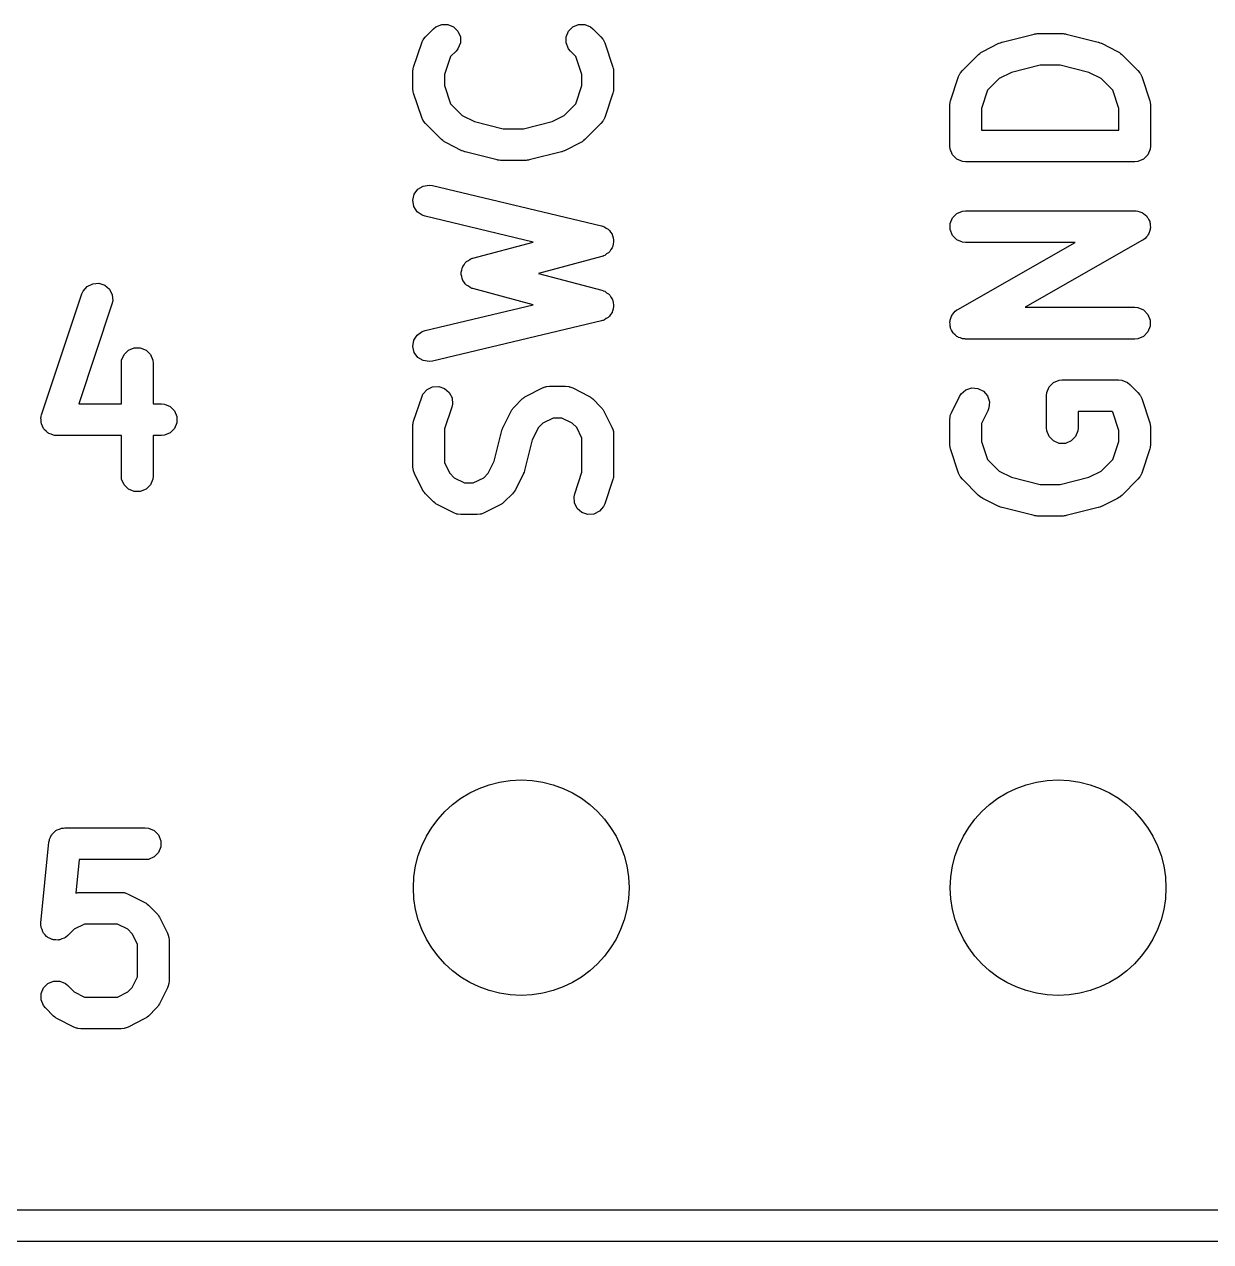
# Model space of a CAD drawing. Extents: x 100 to 226, y -132 to -42.
# Drawn here: x 204.5 to 210.11, y -101.4 to -95.64 of the extents above; entities that cross this region are included whole.
import ezdxf

# ---------------------------------------------------------------- set-up
doc = ezdxf.new("R2010")
doc.units = 0
doc.layers.add('BLACK', color=7, linetype='CONTINUOUS')

msp = doc.modelspace()

# ---------------------------------------------------------------- linework, layer by layer
at = {"layer": 'BLACK', "linetype": 'CONTINUOUS'}
for p, q in [((206.398606, -95.696908), (206.436701, -95.658812)), ((206.436701, -95.658812), (206.448066, -95.649484)), ((206.448066, -95.649484), (206.475102, -95.638285)), ((206.475102, -95.638285), (206.504365, -95.638285)), ((206.504365, -95.638285), (206.531402, -95.649483)), ((206.531402, -95.649483), (206.552095, -95.670176)), ((206.552095, -95.670176), (206.563294, -95.697212)), ((207.063795, -95.697213), (207.074994, -95.670176)), ((207.074994, -95.670176), (207.095686, -95.649484)), ((207.095686, -95.649484), (207.122723, -95.638285)), ((207.122723, -95.638285), (207.151985, -95.638285)), ((207.151985, -95.638285), (207.179022, -95.649484)), ((207.179022, -95.649484), (207.190387, -95.658811)), ((207.190387, -95.658811), (207.228483, -95.696907)), ((206.342394, -95.840508), (206.380489, -95.726223)), ((206.380489, -95.726223), (206.386483, -95.712797)), ((206.386483, -95.712797), (206.388248, -95.710761)), ((206.388248, -95.710761), (206.389279, -95.708273)), ((206.389279, -95.708273), (206.398606, -95.696908)), ((206.563294, -95.726475), (206.552096, -95.753511)), ((206.563294, -95.697212), (206.563294, -95.726475)), ((207.063795, -95.726475), (207.063795, -95.697213)), ((207.074994, -95.753512), (207.063795, -95.726475)), ((207.228483, -95.696907), (207.237811, -95.708272)), ((207.237811, -95.708272), (207.238842, -95.710762)), ((207.238842, -95.710762), (207.240607, -95.712797)), ((207.240607, -95.712797), (207.246601, -95.726223)), ((207.246601, -95.726223), (207.284696, -95.840508)), ((209.034289, -95.766191), (209.11048, -95.728096)), ((209.11048, -95.728096), (209.111549, -95.727686)), ((209.111549, -95.727686), (209.111985, -95.727364)), ((209.111985, -95.727364), (209.118136, -95.725165)), ((209.118136, -95.725165), (209.124212, -95.722841)), ((209.124212, -95.722841), (209.12475, -95.722802)), ((209.12475, -95.722802), (209.12583, -95.722417)), ((209.12583, -95.722417), (209.278212, -95.684321)), ((209.278212, -95.684321), (209.280748, -95.683945)), ((209.280748, -95.683945), (209.28177, -95.683523)), ((209.28177, -95.683523), (209.287282, -95.68298)), ((209.287282, -95.68298), (209.292756, -95.682171)), ((209.292756, -95.682171), (209.293848, -95.682333)), ((209.293848, -95.682333), (209.296402, -95.682082)), ((209.296402, -95.682082), (209.410688, -95.682082)), ((209.410688, -95.682082), (209.413241, -95.682333)), ((209.413241, -95.682333), (209.414334, -95.682171)), ((209.414334, -95.682171), (209.419808, -95.68298)), ((209.419808, -95.68298), (209.42532, -95.683523)), ((209.42532, -95.683523), (209.42634, -95.683945)), ((209.42634, -95.683945), (209.428879, -95.684321)), ((209.428879, -95.684321), (209.58126, -95.722417)), ((209.58126, -95.722417), (209.582339, -95.722802)), ((209.582339, -95.722802), (209.582878, -95.722841)), ((209.582878, -95.722841), (209.588953, -95.725165)), ((209.588953, -95.725165), (209.595105, -95.727364)), ((209.595105, -95.727364), (209.59554, -95.727686)), ((209.59554, -95.727686), (209.59661, -95.728096)), ((209.59661, -95.728096), (209.6728, -95.766191)), ((206.517192, -95.790453), (206.488545, -95.876395)), ((206.542769, -95.764876), (206.517192, -95.790453)), ((206.552096, -95.753511), (206.542769, -95.764876)), ((207.084321, -95.764877), (207.074994, -95.753512)), ((207.109898, -95.790454), (207.084321, -95.764877)), ((207.138545, -95.876395), (207.109898, -95.790454)), ((208.938607, -95.85643), (209.014797, -95.78024)), ((209.014797, -95.78024), (209.020547, -95.775519)), ((209.020547, -95.775519), (209.021846, -95.774023)), ((209.021846, -95.774023), (209.0241, -95.772603)), ((209.0241, -95.772603), (209.026162, -95.770912)), ((209.026162, -95.770912), (209.027994, -95.770153)), ((209.027994, -95.770153), (209.034289, -95.766191)), ((209.6728, -95.766191), (209.679096, -95.770154)), ((209.679096, -95.770154), (209.680926, -95.770912)), ((209.680926, -95.770912), (209.682984, -95.772601)), ((209.682984, -95.772601), (209.685243, -95.774023)), ((209.685243, -95.774023), (209.686542, -95.775521)), ((209.686542, -95.775521), (209.692292, -95.78024)), ((209.692292, -95.78024), (209.768483, -95.85643)), ((206.339134, -95.854845), (206.339724, -95.852247)), ((206.339724, -95.852247), (206.339986, -95.849593)), ((206.339986, -95.849593), (206.340744, -95.847761)), ((206.340744, -95.847761), (206.342394, -95.840508)), ((207.284696, -95.840508), (207.286345, -95.847761)), ((207.286345, -95.847761), (207.287104, -95.849593)), ((207.287104, -95.849593), (207.287365, -95.852247)), ((207.287365, -95.852247), (207.287956, -95.854845)), ((209.305637, -95.832082), (209.170195, -95.865942)), ((209.401453, -95.832082), (209.305637, -95.832082)), ((209.536892, -95.865942), (209.401453, -95.832082)), ((206.338545, -95.864225), (206.339274, -95.856819)), ((206.338545, -95.940416), (206.338545, -95.864225)), ((206.339274, -95.856819), (206.339134, -95.854845)), ((206.488545, -95.876395), (206.488545, -95.928246)), ((207.138545, -95.928246), (207.138545, -95.876395)), ((207.287956, -95.854845), (207.287815, -95.856819)), ((207.287815, -95.856819), (207.288545, -95.864225)), ((207.288545, -95.864225), (207.288545, -95.940416)), ((208.882394, -96.000032), (208.920489, -95.885746)), ((208.920489, -95.885746), (208.926483, -95.872321)), ((208.926483, -95.872321), (208.928248, -95.870285)), ((208.928248, -95.870285), (208.92928, -95.867795)), ((208.92928, -95.867795), (208.938607, -95.85643)), ((209.112256, -95.894912), (209.057192, -95.949976)), ((209.170195, -95.865942), (209.112256, -95.894912)), ((209.594832, -95.894912), (209.536892, -95.865942)), ((209.649898, -95.949977), (209.594832, -95.894912)), ((209.768483, -95.85643), (209.77781, -95.867795)), ((209.77781, -95.867795), (209.778841, -95.870285)), ((209.778841, -95.870285), (209.780607, -95.872321)), ((209.780607, -95.872321), (209.786601, -95.885746)), ((209.786601, -95.885746), (209.824696, -96.000032)), ((206.339274, -95.947821), (206.338545, -95.940416)), ((206.339134, -95.949796), (206.339274, -95.947821)), ((206.339724, -95.952393), (206.339134, -95.949796)), ((206.339986, -95.955048), (206.339724, -95.952393)), ((206.340744, -95.956879), (206.339986, -95.955048)), ((206.342394, -95.964133), (206.340744, -95.956879)), ((206.380489, -96.078419), (206.342394, -95.964133)), ((206.488545, -95.928246), (206.517192, -96.014188)), ((207.109898, -96.014187), (207.138545, -95.928246)), ((207.284696, -95.964133), (207.246601, -96.078419)), ((207.286345, -95.956879), (207.284696, -95.964133)), ((207.287104, -95.955048), (207.286345, -95.956879)), ((207.287365, -95.952393), (207.287104, -95.955048)), ((207.287956, -95.949796), (207.287365, -95.952393)), ((207.288545, -95.940416), (207.287815, -95.947821)), ((207.287815, -95.947821), (207.287956, -95.949796)), ((209.057192, -95.949976), (209.028545, -96.035918)), ((209.678545, -96.035918), (209.649898, -95.949977)), ((206.517192, -96.014188), (206.572256, -96.069252)), ((207.054832, -96.069252), (207.109898, -96.014187)), ((208.878545, -96.023749), (208.879274, -96.016343)), ((208.878545, -96.214225), (208.878545, -96.023749)), ((208.879134, -96.014369), (208.879724, -96.011771)), ((208.879274, -96.016343), (208.879134, -96.014369)), ((208.879724, -96.011771), (208.879986, -96.009117)), ((208.879986, -96.009117), (208.880744, -96.007285)), ((208.880744, -96.007285), (208.882394, -96.000032)), ((209.824696, -96.000032), (209.826345, -96.007285)), ((209.826345, -96.007285), (209.827104, -96.009117)), ((209.827104, -96.009117), (209.827365, -96.011771)), ((209.827365, -96.011771), (209.827956, -96.014369)), ((209.827956, -96.014369), (209.827815, -96.016343)), ((209.827815, -96.016343), (209.828545, -96.023749)), ((209.828545, -96.023749), (209.828545, -96.214225)), ((206.386483, -96.091844), (206.380489, -96.078419)), ((206.572256, -96.069252), (206.630195, -96.098222)), ((206.996892, -96.098222), (207.054832, -96.069252)), ((207.246601, -96.078419), (207.240607, -96.091844)), ((209.028545, -96.035918), (209.028545, -96.139225)), ((209.678545, -96.139225), (209.678545, -96.035918)), ((206.388248, -96.093879), (206.386483, -96.091844)), ((206.38928, -96.09637), (206.388248, -96.093879)), ((206.398607, -96.107735), (206.38928, -96.09637)), ((206.474797, -96.183925), (206.398607, -96.107735)), ((206.630195, -96.098222), (206.765637, -96.132083)), ((206.765637, -96.132083), (206.861453, -96.132083)), ((206.861453, -96.132083), (206.996892, -96.098222)), ((207.228483, -96.107735), (207.152292, -96.183925)), ((207.23781, -96.09637), (207.228483, -96.107735)), ((207.238841, -96.093879), (207.23781, -96.09637)), ((207.240607, -96.091844), (207.238841, -96.093879)), ((209.028545, -96.139225), (209.678545, -96.139225)), ((206.480547, -96.188645), (206.474797, -96.183925)), ((206.481846, -96.190142), (206.480547, -96.188645)), ((206.4841, -96.191561), (206.481846, -96.190142)), ((206.486162, -96.193253), (206.4841, -96.191561)), ((206.487994, -96.194011), (206.486162, -96.193253)), ((206.494289, -96.197974), (206.487994, -96.194011)), ((206.57048, -96.236069), (206.494289, -96.197974)), ((207.1328, -96.197974), (207.05661, -96.236069)), ((207.139096, -96.19401), (207.1328, -96.197974)), ((207.140926, -96.193253), (207.139096, -96.19401)), ((207.142984, -96.191563), (207.140926, -96.193253)), ((207.145243, -96.190142), (207.142984, -96.191563)), ((207.146542, -96.188643), (207.145243, -96.190142)), ((207.152292, -96.183925), (207.146542, -96.188643)), ((206.571549, -96.236478), (206.57048, -96.236069)), ((206.571985, -96.236801), (206.571549, -96.236478)), ((206.578136, -96.238999), (206.571985, -96.236801)), ((206.584212, -96.241324), (206.578136, -96.238999)), ((206.58475, -96.241362), (206.584212, -96.241324)), ((206.58583, -96.241748), (206.58475, -96.241362)), ((206.738212, -96.279844), (206.58583, -96.241748)), ((207.04126, -96.241748), (206.888879, -96.279844)), ((207.042339, -96.241362), (207.04126, -96.241748)), ((207.042878, -96.241324), (207.042339, -96.241362)), ((207.048953, -96.238999), (207.042878, -96.241324)), ((207.055105, -96.236801), (207.048953, -96.238999)), ((207.05554, -96.236478), (207.055105, -96.236801)), ((207.05661, -96.236069), (207.05554, -96.236478)), ((208.879986, -96.228857), (208.878545, -96.214225)), ((208.891185, -96.255893), (208.879986, -96.228857)), ((208.911877, -96.276585), (208.891185, -96.255893)), ((209.815905, -96.255893), (209.795213, -96.276585)), ((209.827104, -96.228857), (209.815905, -96.255893)), ((209.828545, -96.214225), (209.827104, -96.228857)), ((206.740748, -96.280219), (206.738212, -96.279844)), ((206.74177, -96.280642), (206.740748, -96.280219)), ((206.747282, -96.281184), (206.74177, -96.280642)), ((206.752756, -96.281994), (206.747282, -96.281184)), ((206.753848, -96.281831), (206.752756, -96.281994)), ((206.756402, -96.282083), (206.753848, -96.281831)), ((206.870688, -96.282083), (206.756402, -96.282083)), ((206.873241, -96.281831), (206.870688, -96.282083)), ((206.874334, -96.281994), (206.873241, -96.281831)), ((206.879808, -96.281184), (206.874334, -96.281994)), ((206.88532, -96.280642), (206.879808, -96.281184)), ((206.88634, -96.280219), (206.88532, -96.280642)), ((206.888879, -96.279844), (206.88634, -96.280219)), ((208.938913, -96.287784), (208.911877, -96.276585)), ((208.953545, -96.289225), (208.938913, -96.287784)), ((209.753545, -96.289225), (208.953545, -96.289225)), ((209.768177, -96.287784), (209.753545, -96.289225)), ((209.795213, -96.276585), (209.768177, -96.287784)), ((206.345375, -96.442478), (206.362532, -96.418771)), ((206.362532, -96.418771), (206.387454, -96.403435)), ((206.387454, -96.403435), (206.416349, -96.398802)), ((206.416349, -96.398802), (206.430917, -96.40079)), ((206.430917, -96.40079), (207.230916, -96.591266)), ((206.338597, -96.470946), (206.345375, -96.442478)), ((206.34323, -96.499841), (206.338597, -96.470946)), ((206.358566, -96.524763), (206.34323, -96.499841)), ((206.382273, -96.54192), (206.358566, -96.524763)), ((206.396173, -96.54671), (206.382273, -96.54192)), ((208.891185, -96.553509), (208.911877, -96.532817)), ((208.911877, -96.532817), (208.938913, -96.521618)), ((208.938913, -96.521618), (208.953545, -96.520177)), ((208.953545, -96.520177), (209.753545, -96.520177)), ((209.753545, -96.520177), (209.757308, -96.520547)), ((209.757308, -96.520547), (209.758784, -96.52036)), ((209.758784, -96.52036), (209.760694, -96.520881)), ((209.760694, -96.520881), (209.768177, -96.521618)), ((209.768177, -96.521618), (209.777392, -96.525435)), ((209.777392, -96.525435), (209.787016, -96.52806)), ((209.787016, -96.52806), (209.790796, -96.530987)), ((209.790796, -96.530987), (209.795213, -96.532817)), ((209.795213, -96.532817), (209.802263, -96.539867)), ((209.802263, -96.539867), (209.810153, -96.545977)), ((206.907029, -96.668342), (206.396173, -96.54671)), ((207.230916, -96.591266), (207.235934, -96.592995)), ((207.235934, -96.592995), (207.237739, -96.593235)), ((207.237739, -96.593235), (207.239369, -96.594178)), ((207.239369, -96.594178), (207.244817, -96.596056)), ((207.244817, -96.596056), (207.253637, -96.602439)), ((207.253637, -96.602439), (207.263064, -96.607897)), ((208.879986, -96.580545), (208.891185, -96.553509)), ((208.879986, -96.609809), (208.879986, -96.580545)), ((209.810153, -96.545977), (209.812526, -96.55013)), ((209.812526, -96.55013), (209.815905, -96.553509)), ((209.815905, -96.553509), (209.819721, -96.562721)), ((209.819721, -96.562721), (209.824672, -96.571386)), ((209.824672, -96.571386), (209.825274, -96.576129)), ((209.825274, -96.576129), (209.827104, -96.580545)), ((209.827104, -96.580545), (209.827104, -96.590519)), ((209.827104, -96.590519), (209.828362, -96.600416)), ((209.828362, -96.600416), (209.827104, -96.605028)), ((207.263064, -96.607897), (207.265405, -96.610956)), ((207.265405, -96.610956), (207.268524, -96.613213)), ((207.268524, -96.613213), (207.274227, -96.622482)), ((207.274227, -96.622482), (207.280851, -96.631135)), ((207.280851, -96.631135), (207.281844, -96.634858)), ((207.281844, -96.634858), (207.28386, -96.638135)), ((207.28386, -96.638135), (207.285582, -96.648878)), ((207.285582, -96.648878), (207.288391, -96.65941)), ((207.288391, -96.65941), (207.287883, -96.663228)), ((208.891185, -96.636845), (208.879986, -96.609809)), ((208.911877, -96.657537), (208.891185, -96.636845)), ((208.938913, -96.668736), (208.911877, -96.657537)), ((209.790755, -96.660295), (209.235961, -96.97732)), ((209.793838, -96.658106), (209.790755, -96.660295)), ((209.795213, -96.657537), (209.793838, -96.658106)), ((209.796612, -96.656137), (209.795213, -96.657537)), ((209.802745, -96.651785), (209.796612, -96.656137)), ((209.808853, -96.643896), (209.802745, -96.651785)), ((209.815905, -96.636845), (209.808853, -96.643896)), ((209.817735, -96.632426), (209.815905, -96.636845)), ((209.820662, -96.628647), (209.817735, -96.632426)), ((209.823286, -96.619025), (209.820662, -96.628647)), ((209.827104, -96.609809), (209.823286, -96.619025)), ((209.827104, -96.605028), (209.827104, -96.609809)), ((206.622791, -96.744139), (206.907029, -96.668342)), ((207.266816, -96.716084), (207.264558, -96.719205)), ((207.269874, -96.713744), (207.266816, -96.716084)), ((207.275331, -96.704318), (207.269874, -96.713744)), ((207.281714, -96.695498), (207.275331, -96.704318)), ((207.282605, -96.691752), (207.281714, -96.695498)), ((207.284536, -96.688419), (207.282605, -96.691752)), ((207.28597, -96.677621), (207.284536, -96.688419)), ((207.288493, -96.66703), (207.28597, -96.677621)), ((207.287883, -96.663228), (207.288493, -96.66703)), ((208.916335, -96.987202), (209.471129, -96.670177)), ((208.953545, -96.670177), (208.938913, -96.668736)), ((209.471129, -96.670177), (208.953545, -96.670177)), ((206.574811, -96.783516), (206.580826, -96.775656)), ((206.580826, -96.775656), (206.585787, -96.767089)), ((206.585787, -96.767089), (206.589644, -96.764135)), ((206.589644, -96.764135), (206.592598, -96.760278)), ((206.592598, -96.760278), (206.601165, -96.755317)), ((206.601165, -96.755317), (206.609025, -96.749302)), ((206.609025, -96.749302), (206.616212, -96.746606)), ((206.616212, -96.746606), (206.617923, -96.745616)), ((206.617923, -96.745616), (206.619363, -96.745424)), ((206.619363, -96.745424), (206.622791, -96.744139)), ((207.23287, -96.736694), (206.933196, -96.816607)), ((207.237845, -96.734828), (207.23287, -96.736694)), ((207.239636, -96.734541), (207.237845, -96.734828)), ((207.241235, -96.733556), (207.239636, -96.734541)), ((207.246637, -96.731531), (207.241235, -96.733556)), ((207.255285, -96.72491), (207.246637, -96.731531)), ((207.264558, -96.719205), (207.255285, -96.72491)), ((206.567271, -96.811792), (206.56982, -96.802229)), ((206.56791, -96.816607), (206.567271, -96.811792)), ((206.567271, -96.821422), (206.56791, -96.816607)), ((206.56982, -96.830984), (206.567271, -96.821422)), ((206.56982, -96.802229), (206.571125, -96.792414)), ((206.571125, -96.8408), (206.56982, -96.830984)), ((206.571125, -96.792414), (206.573559, -96.788208)), ((206.573559, -96.788208), (206.574811, -96.783516)), ((206.933196, -96.816607), (207.23287, -96.89652)), ((204.77895, -96.900808), (204.798124, -96.878701)), ((204.798124, -96.878701), (204.824297, -96.865614)), ((204.824297, -96.865614), (204.853487, -96.863539)), ((204.853487, -96.863539), (204.88125, -96.872793)), ((204.88125, -96.872793), (204.903357, -96.891967)), ((206.573559, -96.845005), (206.571125, -96.8408)), ((206.574811, -96.849698), (206.573559, -96.845005)), ((206.580826, -96.857557), (206.574811, -96.849698)), ((206.585787, -96.866125), (206.580826, -96.857557)), ((206.589644, -96.869078), (206.585787, -96.866125)), ((206.592598, -96.872936), (206.589644, -96.869078)), ((206.601165, -96.877896), (206.592598, -96.872936)), ((206.609025, -96.883912), (206.601165, -96.877896)), ((206.616212, -96.886607), (206.609025, -96.883912)), ((206.617923, -96.887598), (206.616212, -96.886607)), ((206.619363, -96.887789), (206.617923, -96.887598)), ((206.622791, -96.889075), (206.619363, -96.887789)), ((206.907029, -96.964871), (206.622791, -96.889075)), ((204.582479, -97.485661), (204.772956, -96.914233)), ((204.772956, -96.914233), (204.77895, -96.900808)), ((204.903357, -96.891967), (204.916443, -96.918141)), ((204.918518, -96.947331), (204.915258, -96.961667)), ((204.916443, -96.918141), (204.918518, -96.947331)), ((207.23287, -96.89652), (207.237845, -96.898385)), ((207.237845, -96.898385), (207.239636, -96.898673)), ((207.239636, -96.898673), (207.241235, -96.899657)), ((207.241235, -96.899657), (207.246637, -96.901683)), ((207.246637, -96.901683), (207.255285, -96.908303)), ((207.255285, -96.908303), (207.264558, -96.914009)), ((207.264558, -96.914009), (207.266816, -96.917129)), ((207.266816, -96.917129), (207.269874, -96.91947)), ((207.269874, -96.91947), (207.275331, -96.928895)), ((207.275331, -96.928895), (207.281714, -96.937716)), ((207.281714, -96.937716), (207.282605, -96.941461)), ((207.282605, -96.941461), (207.284536, -96.944795)), ((207.284536, -96.944795), (207.28597, -96.955592)), ((204.915258, -96.961667), (204.757687, -97.434378)), ((206.396173, -97.086504), (206.907029, -96.964871)), ((207.280851, -97.002079), (207.274227, -97.010731)), ((207.281844, -96.998355), (207.280851, -97.002079)), ((207.28386, -96.995079), (207.281844, -96.998355)), ((207.285582, -96.984335), (207.28386, -96.995079)), ((207.288391, -96.973804), (207.285582, -96.984335)), ((207.28597, -96.955592), (207.288493, -96.966184)), ((207.288493, -96.966184), (207.287883, -96.969985)), ((207.287883, -96.969985), (207.288391, -96.973804)), ((208.891185, -97.010652), (208.898235, -97.003601)), ((208.898235, -97.003601), (208.904345, -96.995712)), ((208.904345, -96.995712), (208.910477, -96.991359)), ((208.910477, -96.991359), (208.911877, -96.98996)), ((208.911877, -96.98996), (208.913251, -96.98939)), ((208.913251, -96.98939), (208.916335, -96.987202)), ((209.235961, -96.97732), (209.753545, -96.97732)), ((209.753545, -96.97732), (209.768177, -96.978761)), ((209.768177, -96.978761), (209.795213, -96.98996)), ((209.795213, -96.98996), (209.815905, -97.010652)), ((207.230916, -97.041948), (206.430917, -97.232424)), ((207.235934, -97.040218), (207.230916, -97.041948)), ((207.237739, -97.039979), (207.235934, -97.040218)), ((207.239369, -97.039035), (207.237739, -97.039979)), ((207.244817, -97.037158), (207.239369, -97.039035)), ((207.253637, -97.030774), (207.244817, -97.037158)), ((207.263064, -97.025317), (207.253637, -97.030774)), ((207.265405, -97.022257), (207.263064, -97.025317)), ((207.268524, -97.020001), (207.265405, -97.022257)), ((207.274227, -97.010731), (207.268524, -97.020001)), ((208.878728, -97.047081), (208.879986, -97.042468)), ((208.879986, -97.056977), (208.878728, -97.047081)), ((208.879986, -97.037688), (208.883803, -97.028472)), ((208.879986, -97.042468), (208.879986, -97.037688)), ((208.879986, -97.066952), (208.879986, -97.056977)), ((208.883803, -97.028472), (208.886428, -97.018849)), ((208.886428, -97.018849), (208.889355, -97.015068)), ((208.889355, -97.015068), (208.891185, -97.010652)), ((209.815905, -97.010652), (209.827104, -97.037688)), ((209.827104, -97.037688), (209.827104, -97.066952)), ((206.34323, -97.133373), (206.358566, -97.108451)), ((206.358566, -97.108451), (206.382273, -97.091294)), ((206.382273, -97.091294), (206.396173, -97.086504)), ((208.881815, -97.071367), (208.879986, -97.066952)), ((208.882418, -97.076111), (208.881815, -97.071367)), ((208.887368, -97.084775), (208.882418, -97.076111)), ((208.891185, -97.093988), (208.887368, -97.084775)), ((208.894563, -97.097366), (208.891185, -97.093988)), ((208.896937, -97.10152), (208.894563, -97.097366)), ((208.904826, -97.107629), (208.896937, -97.10152)), ((208.911877, -97.11468), (208.904826, -97.107629)), ((208.916293, -97.116509), (208.911877, -97.11468)), ((208.920074, -97.119437), (208.916293, -97.116509)), ((208.929697, -97.122061), (208.920074, -97.119437)), ((209.795213, -97.11468), (209.768177, -97.125879)), ((209.815905, -97.093988), (209.795213, -97.11468)), ((209.827104, -97.066952), (209.815905, -97.093988)), ((204.992915, -97.180351), (205.019951, -97.169152)), ((205.019951, -97.169152), (205.049215, -97.169152)), ((205.049215, -97.169152), (205.076251, -97.180351)), ((206.338597, -97.162268), (206.34323, -97.133373)), ((206.345375, -97.190736), (206.338597, -97.162268)), ((208.938913, -97.125879), (208.929697, -97.122061)), ((208.946395, -97.126615), (208.938913, -97.125879)), ((208.948306, -97.127137), (208.946395, -97.126615)), ((208.949781, -97.126949), (208.948306, -97.127137)), ((208.953545, -97.12732), (208.949781, -97.126949)), ((209.753545, -97.12732), (208.953545, -97.12732)), ((209.768177, -97.125879), (209.753545, -97.12732)), ((204.959583, -97.242711), (204.961024, -97.228079)), ((204.961024, -97.228079), (204.972223, -97.201043)), ((204.972223, -97.201043), (204.992915, -97.180351)), ((205.076251, -97.180351), (205.096943, -97.201043)), ((205.096943, -97.201043), (205.108142, -97.228079)), ((205.108142, -97.228079), (205.109583, -97.242711)), ((206.362532, -97.214443), (206.345375, -97.190736)), ((206.387454, -97.229779), (206.362532, -97.214443)), ((206.416349, -97.234412), (206.387454, -97.229779)), ((206.430917, -97.232424), (206.416349, -97.234412)), ((204.959583, -97.434378), (204.959583, -97.242711)), ((205.109583, -97.242711), (205.109583, -97.434378)), ((206.43183, -97.353795), (206.46102, -97.35172)), ((206.46102, -97.35172), (206.488783, -97.360974)), ((206.970341, -97.352572), (206.984973, -97.351131)), ((206.984973, -97.351131), (207.061164, -97.351131)), ((207.061164, -97.351131), (207.075796, -97.352572)), ((209.348328, -97.353509), (209.36902, -97.332817)), ((209.36902, -97.332817), (209.396056, -97.321618)), ((209.396056, -97.321618), (209.410688, -97.320177)), ((209.410688, -97.320177), (209.677354, -97.320177)), ((209.677354, -97.320177), (209.691986, -97.321618)), ((209.691986, -97.321618), (209.719022, -97.332817)), ((209.719022, -97.332817), (209.730387, -97.342144)), ((209.730387, -97.342144), (209.768483, -97.38024)), ((206.342394, -97.516699), (206.380489, -97.402414)), ((206.380489, -97.402414), (206.386483, -97.388988)), ((206.386483, -97.388988), (206.405657, -97.366881)), ((206.405657, -97.366881), (206.43183, -97.353795)), ((206.488783, -97.360974), (206.51089, -97.380148)), ((206.51089, -97.380148), (206.523976, -97.406321)), ((206.523976, -97.406321), (206.526051, -97.435511)), ((206.85575, -97.411193), (206.861499, -97.406474)), ((206.861499, -97.406474), (206.862799, -97.404976)), ((206.862799, -97.404976), (206.865058, -97.403554)), ((206.865058, -97.403554), (206.867115, -97.401866)), ((206.867115, -97.401866), (206.868942, -97.401108)), ((206.868942, -97.401108), (206.875242, -97.397144)), ((206.875242, -97.397144), (206.951432, -97.359049)), ((206.951432, -97.359049), (206.965164, -97.353794)), ((206.965164, -97.353794), (206.967851, -97.353603)), ((206.967851, -97.353603), (206.970341, -97.352572)), ((207.075796, -97.352572), (207.078285, -97.353603)), ((207.078285, -97.353603), (207.080973, -97.353794)), ((207.080973, -97.353794), (207.094705, -97.359049)), ((207.094705, -97.359049), (207.170895, -97.397144)), ((207.170895, -97.397144), (207.177191, -97.401107)), ((207.177191, -97.401107), (207.179021, -97.401865)), ((207.179021, -97.401865), (207.181079, -97.403554)), ((207.181079, -97.403554), (207.183338, -97.404976)), ((207.183338, -97.404976), (207.184637, -97.406474)), ((207.184637, -97.406474), (207.190386, -97.411192)), ((208.886463, -97.475922), (208.924558, -97.399732)), ((208.924558, -97.399732), (208.93239, -97.387289)), ((208.93239, -97.387289), (208.954498, -97.368116)), ((208.954498, -97.368116), (208.982259, -97.358862)), ((208.982259, -97.358862), (209.011449, -97.360936)), ((209.011449, -97.360936), (209.037624, -97.374023)), ((209.037624, -97.374023), (209.056797, -97.396131)), ((209.056797, -97.396131), (209.066051, -97.423892)), ((209.335688, -97.395177), (209.337129, -97.380545)), ((209.335688, -97.547558), (209.335688, -97.395177)), ((209.337129, -97.380545), (209.348328, -97.353509)), ((209.768483, -97.38024), (209.777811, -97.391605)), ((209.777811, -97.391605), (209.778842, -97.394095)), ((209.778842, -97.394095), (209.780607, -97.39613)), ((209.780607, -97.39613), (209.786601, -97.409556)), ((204.757687, -97.434378), (204.959583, -97.434378)), ((205.109583, -97.434378), (205.148869, -97.434378)), ((205.148869, -97.434378), (205.163501, -97.435819)), ((205.163501, -97.435819), (205.190537, -97.447018)), ((205.190537, -97.447018), (205.211229, -97.46771)), ((206.522791, -97.449848), (206.488545, -97.552586)), ((206.526051, -97.435511), (206.522791, -97.449848)), ((206.803606, -97.46878), (206.807569, -97.462483)), ((206.807569, -97.462483), (206.808328, -97.460653)), ((206.808328, -97.460653), (206.810019, -97.458591)), ((206.810019, -97.458591), (206.811439, -97.456337)), ((206.811439, -97.456337), (206.812934, -97.45504)), ((206.812934, -97.45504), (206.817655, -97.449288)), ((206.817655, -97.449288), (206.85575, -97.411193)), ((207.190386, -97.411192), (207.228482, -97.449287)), ((207.228482, -97.449287), (207.233202, -97.455038)), ((207.233202, -97.455038), (207.2347, -97.456337)), ((207.2347, -97.456337), (207.236119, -97.458592)), ((207.236119, -97.458592), (207.23781, -97.460652)), ((207.23781, -97.460652), (207.238568, -97.462482)), ((207.238568, -97.462482), (207.242532, -97.46878)), ((209.058722, -97.466814), (209.028545, -97.527168)), ((209.063977, -97.453082), (209.058722, -97.466814)), ((209.066051, -97.423892), (209.063977, -97.453082)), ((209.786601, -97.409556), (209.824696, -97.523841)), ((204.579219, -97.499998), (204.580071, -97.496251)), ((204.580071, -97.511989), (204.579219, -97.499998)), ((204.580071, -97.494746), (204.580829, -97.492914)), ((204.580071, -97.496251), (204.580071, -97.494746)), ((204.580071, -97.52401), (204.580071, -97.511989)), ((204.581101, -97.526498), (204.580071, -97.52401)), ((204.580829, -97.492914), (204.582479, -97.485661)), ((205.211229, -97.46771), (205.222428, -97.494746)), ((205.222428, -97.52401), (205.211229, -97.551046)), ((205.222428, -97.494746), (205.222428, -97.52401)), ((206.339986, -97.525784), (206.340744, -97.523952)), ((206.340744, -97.523952), (206.342394, -97.516699)), ((206.76551, -97.544971), (206.803606, -97.46878)), ((207.002678, -97.501131), (206.95321, -97.525865)), ((207.043459, -97.501131), (207.002678, -97.501131)), ((207.092927, -97.525865), (207.043459, -97.501131)), ((207.242532, -97.46878), (207.280627, -97.544971)), ((208.878545, -97.509463), (208.879986, -97.494831)), ((208.878545, -97.623749), (208.878545, -97.509463)), ((208.879986, -97.494831), (208.881017, -97.492341)), ((208.881017, -97.492341), (208.881208, -97.489654)), ((208.881208, -97.489654), (208.886463, -97.475922)), ((209.646288, -97.470177), (209.485688, -97.470177)), ((209.485688, -97.470177), (209.485688, -97.547558)), ((209.649898, -97.473787), (209.646288, -97.470177)), ((209.678545, -97.559728), (209.649898, -97.473787)), ((209.824696, -97.523841), (209.826345, -97.531094)), ((204.581293, -97.529188), (204.581101, -97.526498)), ((204.586671, -97.539944), (204.581293, -97.529188)), ((204.59127, -97.551046), (204.586671, -97.539944)), ((204.593174, -97.55295), (204.59127, -97.551046)), ((204.59438, -97.555361), (204.593174, -97.55295)), ((204.603462, -97.563238), (204.59438, -97.555361)), ((204.611962, -97.571738), (204.603462, -97.563238)), ((204.61445, -97.572768), (204.611962, -97.571738)), ((204.616487, -97.574535), (204.61445, -97.572768)), ((204.62789, -97.578336), (204.616487, -97.574535)), ((204.638998, -97.582937), (204.62789, -97.578336)), ((205.190537, -97.571738), (205.163501, -97.582937)), ((205.211229, -97.551046), (205.190537, -97.571738)), ((206.338545, -97.540416), (206.339274, -97.53301)), ((206.338545, -97.730893), (206.338545, -97.540416)), ((206.339134, -97.531036), (206.339724, -97.528438)), ((206.339274, -97.53301), (206.339134, -97.531036)), ((206.339724, -97.528438), (206.339986, -97.525784)), ((206.488545, -97.552586), (206.488545, -97.713188)), ((206.723732, -97.704717), (206.759831, -97.560322)), ((206.759831, -97.560322), (206.760216, -97.559242)), ((206.760216, -97.559242), (206.760255, -97.558702)), ((206.760255, -97.558702), (206.762585, -97.552612)), ((206.762585, -97.552612), (206.764778, -97.546476)), ((206.764778, -97.546476), (206.7651, -97.54604)), ((206.7651, -97.54604), (206.76551, -97.544971)), ((206.932327, -97.546747), (206.903356, -97.604688)), ((206.95321, -97.525865), (206.932327, -97.546747)), ((207.113811, -97.546748), (207.092927, -97.525865)), ((207.138545, -97.596216), (207.113811, -97.546748)), ((207.280627, -97.544971), (207.285882, -97.558703)), ((207.285882, -97.558703), (207.286072, -97.56139)), ((207.286072, -97.56139), (207.287104, -97.56388)), ((207.287104, -97.56388), (207.288545, -97.578512)), ((207.288545, -97.578512), (207.288545, -97.768988)), ((209.028545, -97.527168), (209.028545, -97.611579)), ((209.337129, -97.56219), (209.335688, -97.547558)), ((209.348328, -97.589226), (209.337129, -97.56219)), ((209.484247, -97.56219), (209.473048, -97.589226)), ((209.485688, -97.547558), (209.484247, -97.56219)), ((209.678545, -97.611579), (209.678545, -97.559728)), ((209.826345, -97.531094), (209.827104, -97.532926)), ((209.827104, -97.532926), (209.827365, -97.53558)), ((209.827365, -97.53558), (209.827956, -97.538178)), ((209.827956, -97.538178), (209.827815, -97.540152)), ((209.827815, -97.540152), (209.828545, -97.547558)), ((209.828545, -97.547558), (209.828545, -97.623749)), ((204.642824, -97.583313), (204.638998, -97.582937)), ((204.64425, -97.583789), (204.642824, -97.583313)), ((204.646224, -97.583648), (204.64425, -97.583789)), ((204.65363, -97.584378), (204.646224, -97.583648)), ((204.959583, -97.584378), (204.65363, -97.584378)), ((204.959583, -97.776045), (204.959583, -97.584378)), ((205.148869, -97.584378), (205.109583, -97.584378)), ((205.109583, -97.584378), (205.109583, -97.776045)), ((205.163501, -97.582937), (205.148869, -97.584378)), ((206.903356, -97.604688), (206.867258, -97.749083)), ((207.138545, -97.756818), (207.138545, -97.596216)), ((208.879274, -97.631154), (208.878545, -97.623749)), ((208.879134, -97.633129), (208.879274, -97.631154)), ((208.879724, -97.635726), (208.879134, -97.633129)), ((208.879986, -97.638381), (208.879724, -97.635726)), ((208.880744, -97.640212), (208.879986, -97.638381)), ((209.028545, -97.611579), (209.057192, -97.697521)), ((209.36902, -97.609918), (209.348328, -97.589226)), ((209.396056, -97.621117), (209.36902, -97.609918)), ((209.42532, -97.621117), (209.396056, -97.621117)), ((209.452356, -97.609918), (209.42532, -97.621117)), ((209.473048, -97.589226), (209.452356, -97.609918)), ((209.649898, -97.69752), (209.678545, -97.611579)), ((209.827104, -97.638381), (209.826345, -97.640212)), ((209.827365, -97.635726), (209.827104, -97.638381)), ((209.827956, -97.633129), (209.827365, -97.635726)), ((209.828545, -97.623749), (209.827815, -97.631154)), ((209.827815, -97.631154), (209.827956, -97.633129)), ((208.882394, -97.647466), (208.880744, -97.640212)), ((208.920489, -97.761752), (208.882394, -97.647466)), ((209.824696, -97.647466), (209.786601, -97.761752)), ((209.826345, -97.640212), (209.824696, -97.647466)), ((206.339986, -97.745525), (206.338545, -97.730893)), ((206.341017, -97.748014), (206.339986, -97.745525)), ((206.341208, -97.750702), (206.341017, -97.748014)), ((206.346463, -97.764434), (206.341208, -97.750702)), ((206.488545, -97.713188), (206.513279, -97.762656)), ((206.694763, -97.762656), (206.723732, -97.704717)), ((206.866834, -97.750702), (206.864506, -97.756783)), ((206.866872, -97.750162), (206.866834, -97.750702)), ((206.867258, -97.749083), (206.866872, -97.750162)), ((209.057192, -97.697521), (209.112256, -97.752585)), ((209.112256, -97.752585), (209.170195, -97.781555)), ((209.536892, -97.781555), (209.594832, -97.752585)), ((209.594832, -97.752585), (209.649898, -97.69752)), ((204.961024, -97.790677), (204.959583, -97.776045)), ((204.972223, -97.817713), (204.961024, -97.790677)), ((205.108142, -97.790677), (205.096943, -97.817713)), ((205.109583, -97.776045), (205.108142, -97.790677)), ((206.384558, -97.840624), (206.346463, -97.764434)), ((206.513279, -97.762656), (206.534162, -97.783539)), ((206.534162, -97.783539), (206.583631, -97.808274)), ((206.583631, -97.808274), (206.624411, -97.808274)), ((206.624411, -97.808274), (206.67388, -97.783538)), ((206.67388, -97.783538), (206.694763, -97.762656)), ((206.861579, -97.764434), (206.823484, -97.840624)), ((206.861988, -97.763364), (206.861579, -97.764434)), ((206.862311, -97.762929), (206.861988, -97.763364)), ((206.864506, -97.756783), (206.862311, -97.762929)), ((207.104299, -97.859557), (207.138545, -97.756818)), ((207.284696, -97.792705), (207.246601, -97.906991)), ((207.286345, -97.785451), (207.284696, -97.792705)), ((207.287104, -97.78362), (207.286345, -97.785451)), ((207.287365, -97.780965), (207.287104, -97.78362)), ((207.287956, -97.778368), (207.287365, -97.780965)), ((207.288545, -97.768988), (207.287815, -97.776393)), ((207.287815, -97.776393), (207.287956, -97.778368)), ((208.926483, -97.775177), (208.920489, -97.761752)), ((208.928248, -97.777212), (208.926483, -97.775177)), ((208.92928, -97.779703), (208.928248, -97.777212)), ((208.938607, -97.791068), (208.92928, -97.779703)), ((209.014797, -97.867258), (208.938607, -97.791068)), ((209.170195, -97.781555), (209.305637, -97.815416)), ((209.401453, -97.815416), (209.536892, -97.781555)), ((209.768483, -97.791068), (209.692292, -97.867258)), ((209.77781, -97.779703), (209.768483, -97.791068)), ((209.778841, -97.777212), (209.77781, -97.779703)), ((209.780607, -97.775177), (209.778841, -97.777212)), ((209.786601, -97.761752), (209.780607, -97.775177)), ((204.992915, -97.838405), (204.972223, -97.817713)), ((205.019951, -97.849604), (204.992915, -97.838405)), ((205.049215, -97.849604), (205.019951, -97.849604)), ((205.076251, -97.838405), (205.049215, -97.849604)), ((205.096943, -97.817713), (205.076251, -97.838405)), ((206.388522, -97.846923), (206.384558, -97.840624)), ((206.38928, -97.848751), (206.388522, -97.846923)), ((206.390968, -97.850807), (206.38928, -97.848751)), ((206.39239, -97.853067), (206.390968, -97.850807)), ((206.393888, -97.854366), (206.39239, -97.853067)), ((206.398607, -97.860116), (206.393888, -97.854366)), ((206.436702, -97.898211), (206.398607, -97.860116)), ((206.809435, -97.860116), (206.77134, -97.898211)), ((206.814153, -97.854366), (206.809435, -97.860116)), ((206.815652, -97.853067), (206.814153, -97.854366)), ((206.817073, -97.850807), (206.815652, -97.853067)), ((206.818762, -97.848751), (206.817073, -97.850807)), ((206.819519, -97.846923), (206.818762, -97.848751)), ((206.823484, -97.840624), (206.819519, -97.846923)), ((207.101039, -97.873894), (207.104299, -97.859557)), ((209.020547, -97.871978), (209.014797, -97.867258)), ((209.305637, -97.815416), (209.401453, -97.815416)), ((209.692292, -97.867258), (209.686542, -97.871976)), ((206.442454, -97.902931), (206.436702, -97.898211)), ((206.443751, -97.904427), (206.442454, -97.902931)), ((206.446005, -97.905846), (206.443751, -97.904427)), ((206.448067, -97.907538), (206.446005, -97.905846)), ((206.449897, -97.908296), (206.448067, -97.907538)), ((206.456194, -97.91226), (206.449897, -97.908296)), ((206.532384, -97.950356), (206.456194, -97.91226)), ((206.751848, -97.91226), (206.675657, -97.950356)), ((206.758144, -97.908296), (206.751848, -97.91226)), ((206.759975, -97.907538), (206.758144, -97.908296)), ((206.762036, -97.905846), (206.759975, -97.907538)), ((206.764291, -97.904427), (206.762036, -97.905846)), ((206.765587, -97.902931), (206.764291, -97.904427)), ((206.77134, -97.898211), (206.765587, -97.902931)), ((207.103114, -97.903084), (207.101039, -97.873894)), ((207.1162, -97.929257), (207.103114, -97.903084)), ((207.240607, -97.920416), (207.221433, -97.942524)), ((207.246601, -97.906991), (207.240607, -97.920416)), ((209.021846, -97.873475), (209.020547, -97.871978)), ((209.0241, -97.874894), (209.021846, -97.873475)), ((209.026162, -97.876586), (209.0241, -97.874894)), ((209.027994, -97.877344), (209.026162, -97.876586)), ((209.034289, -97.881307), (209.027994, -97.877344)), ((209.11048, -97.919402), (209.034289, -97.881307)), ((209.111549, -97.919811), (209.11048, -97.919402)), ((209.111985, -97.920134), (209.111549, -97.919811)), ((209.118136, -97.922332), (209.111985, -97.920134)), ((209.124212, -97.924657), (209.118136, -97.922332)), ((209.12475, -97.924695), (209.124212, -97.924657)), ((209.12583, -97.925081), (209.12475, -97.924695)), ((209.278212, -97.963177), (209.12583, -97.925081)), ((209.58126, -97.925081), (209.428879, -97.963177)), ((209.582339, -97.924695), (209.58126, -97.925081)), ((209.582878, -97.924657), (209.582339, -97.924695)), ((209.588953, -97.922332), (209.582878, -97.924657)), ((209.595105, -97.920134), (209.588953, -97.922332)), ((209.59554, -97.919811), (209.595105, -97.920134)), ((209.59661, -97.919402), (209.59554, -97.919811)), ((209.6728, -97.881307), (209.59661, -97.919402)), ((209.679096, -97.877343), (209.6728, -97.881307)), ((209.680926, -97.876586), (209.679096, -97.877343)), ((209.682984, -97.874896), (209.680926, -97.876586)), ((209.685243, -97.873475), (209.682984, -97.874896)), ((209.686542, -97.871976), (209.685243, -97.873475)), ((206.546116, -97.955611), (206.532384, -97.950356)), ((206.548805, -97.955802), (206.546116, -97.955611)), ((206.551294, -97.956833), (206.548805, -97.955802)), ((206.565926, -97.958274), (206.551294, -97.956833)), ((206.642116, -97.958274), (206.565926, -97.958274)), ((206.656748, -97.956833), (206.642116, -97.958274)), ((206.659236, -97.955802), (206.656748, -97.956833)), ((206.661926, -97.955611), (206.659236, -97.955802)), ((206.675657, -97.950356), (206.661926, -97.955611)), ((207.138308, -97.948431), (207.1162, -97.929257)), ((207.16607, -97.957685), (207.138308, -97.948431)), ((207.19526, -97.95561), (207.16607, -97.957685)), ((207.221433, -97.942524), (207.19526, -97.95561)), ((209.280748, -97.963552), (209.278212, -97.963177)), ((209.28177, -97.963975), (209.280748, -97.963552)), ((209.287282, -97.964517), (209.28177, -97.963975)), ((209.292756, -97.965327), (209.287282, -97.964517)), ((209.293848, -97.965164), (209.292756, -97.965327)), ((209.296402, -97.965416), (209.293848, -97.965164)), ((209.410688, -97.965416), (209.296402, -97.965416)), ((209.413241, -97.965164), (209.410688, -97.965416)), ((209.414334, -97.965327), (209.413241, -97.965164)), ((209.419808, -97.964517), (209.414334, -97.965327)), ((209.42532, -97.963975), (209.419808, -97.964517)), ((209.42634, -97.963552), (209.42532, -97.963975)), ((209.428879, -97.963177), (209.42634, -97.963552)), ((204.62517, -99.484506), (204.629366, -99.474377)), ((204.629366, -99.474377), (204.632037, -99.471705)), ((204.632037, -99.471705), (204.633822, -99.468379)), ((204.633822, -99.468379), (204.642304, -99.461438)), ((204.642304, -99.461438), (204.650058, -99.453685)), ((204.650058, -99.453685), (204.653546, -99.452239)), ((204.653546, -99.452239), (204.65647, -99.449848)), ((204.65647, -99.449848), (204.666967, -99.44668)), ((204.666967, -99.44668), (204.677094, -99.442486)), ((204.677094, -99.442486), (204.682699, -99.441933)), ((204.682699, -99.441933), (204.684486, -99.441395)), ((204.684486, -99.441395), (204.686314, -99.441577)), ((204.686314, -99.441577), (204.691726, -99.441045)), ((204.691726, -99.441045), (205.072678, -99.441045)), ((205.072678, -99.441045), (205.08731, -99.442486)), ((205.08731, -99.442486), (205.114346, -99.453685)), ((205.114346, -99.453685), (205.135038, -99.474377)), ((205.135038, -99.474377), (205.146237, -99.501413)), ((204.579002, -99.889534), (204.617098, -99.508582)), ((204.617098, -99.508582), (204.618167, -99.503249)), ((204.618167, -99.501413), (204.61888, -99.49969)), ((204.618167, -99.503249), (204.618167, -99.501413)), ((204.61888, -99.49969), (204.619988, -99.494166)), ((204.619988, -99.494166), (204.62517, -99.484506)), ((205.146237, -99.530677), (205.135038, -99.557713)), ((205.146237, -99.501413), (205.146237, -99.530677)), ((204.7596, -99.591045), (204.743688, -99.75016)), ((205.072678, -99.591045), (204.7596, -99.591045)), ((205.08731, -99.589604), (205.072678, -99.591045)), ((205.114346, -99.578405), (205.08731, -99.589604)), ((205.135038, -99.557713), (205.114346, -99.578405)), ((204.743688, -99.75016), (204.748107, -99.74847)), ((204.748107, -99.74847), (204.750794, -99.748279)), ((204.750794, -99.748279), (204.753284, -99.747248)), ((204.753284, -99.747248), (204.767916, -99.745807)), ((204.767916, -99.745807), (204.958392, -99.745807)), ((204.958392, -99.745807), (204.973024, -99.747248)), ((204.973024, -99.747248), (204.975513, -99.748279)), ((204.975513, -99.748279), (204.978201, -99.74847)), ((204.978201, -99.74847), (204.991933, -99.753725)), ((204.991933, -99.753725), (205.068124, -99.79182)), ((205.068124, -99.79182), (205.074423, -99.795784)), ((205.074423, -99.795784), (205.076251, -99.796542)), ((205.076251, -99.796542), (205.078307, -99.79823)), ((205.078307, -99.79823), (205.080567, -99.799652)), ((205.080567, -99.799652), (205.081866, -99.80115)), ((205.081866, -99.80115), (205.087616, -99.805869)), ((205.087616, -99.805869), (205.125711, -99.843964)), ((205.125711, -99.843964), (205.130429, -99.849713)), ((205.130429, -99.849713), (205.131928, -99.851013)), ((205.131928, -99.851013), (205.133349, -99.853272)), ((205.133349, -99.853272), (205.135038, -99.855329)), ((205.135038, -99.855329), (205.135795, -99.857156)), ((205.135795, -99.857156), (205.13976, -99.863456)), ((205.13976, -99.863456), (205.177855, -99.939647)), ((204.57898, -99.904237), (204.579002, -99.889534)), ((204.580071, -99.907852), (204.57898, -99.904237)), ((204.580071, -99.911627), (204.580071, -99.907852)), ((204.584264, -99.921753), (204.580071, -99.911627)), ((204.587433, -99.932253), (204.584264, -99.921753)), ((204.589824, -99.935175), (204.587433, -99.932253)), ((204.591269, -99.938664), (204.589824, -99.935175)), ((204.599023, -99.946418), (204.591269, -99.938664)), ((204.736152, -99.920541), (204.706662, -99.950031)), ((204.785621, -99.895807), (204.736152, -99.920541)), ((204.940687, -99.895807), (204.785621, -99.895807)), ((204.990156, -99.920541), (204.940687, -99.895807)), ((205.011038, -99.941423), (204.990156, -99.920541)), ((205.035773, -99.990892), (205.011038, -99.941423)), ((205.177855, -99.939647), (205.18311, -99.953379)), ((204.605964, -99.954901), (204.599023, -99.946418)), ((204.60929, -99.956685), (204.605964, -99.954901)), ((204.611962, -99.959357), (204.60929, -99.956685)), ((204.622091, -99.963552), (204.611962, -99.959357)), ((204.631751, -99.968735), (204.622091, -99.963552)), ((204.635509, -99.96911), (204.631751, -99.968735)), ((204.638998, -99.970556), (204.635509, -99.96911)), ((204.64996, -99.970556), (204.638998, -99.970556)), ((204.66087, -99.971647), (204.64996, -99.970556)), ((204.664486, -99.970556), (204.66087, -99.971647)), ((204.66826, -99.970556), (204.664486, -99.970556)), ((204.678386, -99.966362), (204.66826, -99.970556)), ((204.688886, -99.963194), (204.678386, -99.966362)), ((204.691808, -99.960802), (204.688886, -99.963194)), ((204.695297, -99.959358), (204.691808, -99.960802)), ((204.706662, -99.950031), (204.695297, -99.959358)), ((205.035773, -100.145959), (205.035773, -99.990892)), ((205.18311, -99.953379), (205.1833, -99.956066)), ((205.1833, -99.956066), (205.184332, -99.958556)), ((205.184332, -99.958556), (205.185773, -99.973188)), ((205.185773, -99.973188), (205.185773, -100.163664)), ((204.611962, -100.177494), (204.638999, -100.166295)), ((204.638999, -100.166295), (204.668261, -100.166295)), ((204.668261, -100.166295), (204.695298, -100.177494)), ((205.011038, -100.195427), (205.035773, -100.145959)), ((205.185773, -100.163664), (205.184332, -100.178296)), ((204.580071, -100.225223), (204.59127, -100.198186)), ((204.580071, -100.254485), (204.580071, -100.225223)), ((204.59127, -100.198186), (204.611962, -100.177494)), ((204.695298, -100.177494), (204.706663, -100.186821)), ((204.706663, -100.186821), (204.736153, -100.216311)), ((204.736153, -100.216311), (204.785621, -100.241045)), ((204.940687, -100.241045), (204.990155, -100.216311)), ((204.990155, -100.216311), (205.011038, -100.195427)), ((205.177855, -100.197205), (205.13976, -100.273395)), ((205.18311, -100.183473), (205.177855, -100.197205)), ((205.1833, -100.180785), (205.18311, -100.183473)), ((205.184332, -100.178296), (205.1833, -100.180785)), ((204.59127, -100.281522), (204.580071, -100.254485)), ((204.600597, -100.292887), (204.59127, -100.281522)), ((204.785621, -100.241045), (204.940687, -100.241045)), ((205.130429, -100.287137), (205.125712, -100.292886)), ((205.131928, -100.285838), (205.130429, -100.287137)), ((205.133349, -100.283579), (205.131928, -100.285838)), ((205.135039, -100.281521), (205.133349, -100.283579)), ((205.135796, -100.279691), (205.135039, -100.281521)), ((205.13976, -100.273395), (205.135796, -100.279691)), ((204.638693, -100.330983), (204.600597, -100.292887)), ((204.644443, -100.335703), (204.638693, -100.330983)), ((204.645742, -100.3372), (204.644443, -100.335703)), ((204.647996, -100.338619), (204.645742, -100.3372)), ((204.650058, -100.340311), (204.647996, -100.338619)), ((204.65189, -100.341069), (204.650058, -100.340311)), ((204.658185, -100.345032), (204.65189, -100.341069)), ((204.734375, -100.383127), (204.658185, -100.345032)), ((205.068124, -100.345032), (204.991933, -100.383127)), ((205.074423, -100.341067), (205.068124, -100.345032)), ((205.076251, -100.34031), (205.074423, -100.341067)), ((205.078307, -100.338622), (205.076251, -100.34031)), ((205.080567, -100.3372), (205.078307, -100.338622)), ((205.081867, -100.3357), (205.080567, -100.3372)), ((205.087617, -100.330982), (205.081867, -100.3357)), ((205.125712, -100.292886), (205.087617, -100.330982)), ((204.748107, -100.388382), (204.734375, -100.383127)), ((204.750794, -100.388572), (204.748107, -100.388382)), ((204.753284, -100.389604), (204.750794, -100.388572)), ((204.767916, -100.391045), (204.753284, -100.389604)), ((204.958392, -100.391045), (204.767916, -100.391045)), ((204.973024, -100.389604), (204.958392, -100.391045)), ((204.975513, -100.388572), (204.973024, -100.389604)), ((204.978201, -100.388382), (204.975513, -100.388572)), ((204.991933, -100.383127), (204.978201, -100.388382)), ((198.96625, -101.24875), (219.81625, -101.24875)), ((219.89125, -101.39875), (198.89125, -101.39875))]:
    msp.add_line(p, q, dxfattribs=at)
at = {"layer": 'BLACK'}
for centre in [(206.85125, -99.72375), (209.39125, -99.72375)]:
    msp.add_circle(centre, 0.51, dxfattribs=at)

doc.saveas('drawing.dxf')
